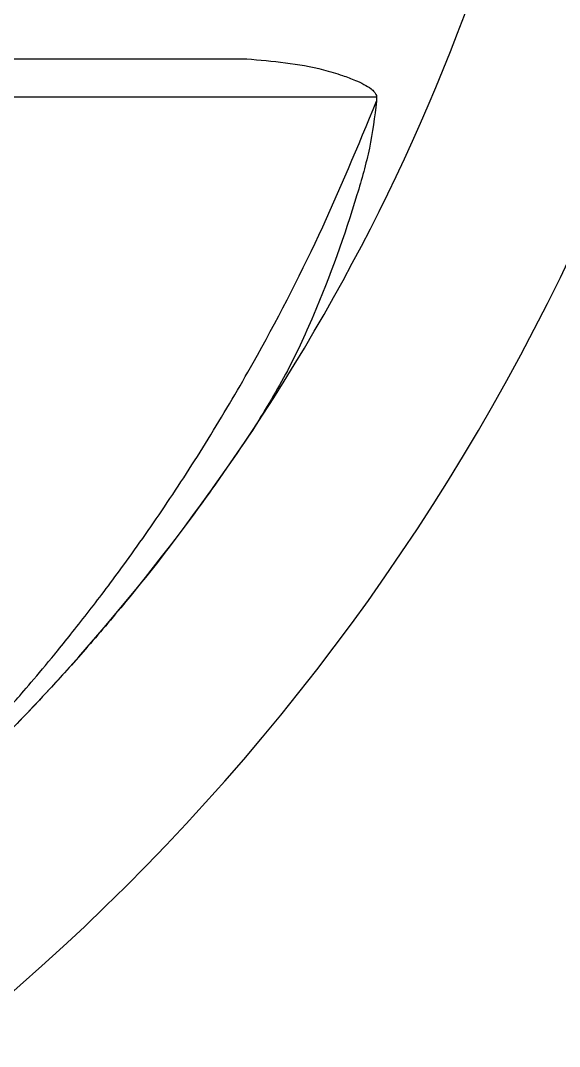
# Model space of a CAD drawing. Header units: millimetres. Extents: x 2 to 1187, y 2 to 839.
# Drawn here: x 198.48 to 205.5, y 432.75 to 446.13 of the extents above; entities that cross this region are included whole.
import ezdxf

# ---------------------------------------------------------------- set-up
doc = ezdxf.new("R2010")
doc.units = ezdxf.units.MM

msp = doc.modelspace()

# ---------------------------------------------------------------- linework, layer by layer
at = {"color": 7, "linetype": 'Continuous', "lineweight": 25}
for p, q in [((197.7973, 445.6266), (201.4255, 445.6266)), ((203.1178, 445.1266), (198.2973, 445.1266)), ((203.1178, 445.1266), (203.1178, 445.0744))]:
    msp.add_line(p, q, dxfattribs=at)
at = {"color": 7, "linetype": 'Continuous', "lineweight": 18}
msp.add_circle((179.0979, 455.6266), 42.7508, dxfattribs=at)
at = {"color": 7, "linetype": 'Continuous', "lineweight": 25}
for radius, start, end in [(56.25, 154.83497, 352.33774), (29.375, 297.91007, 345.2075), (26.875, 326.4672, 343.79531), (26.875, 314.92646, 326.4672)]:
    msp.add_arc((179.0979, 455.6266), radius, start, end, dxfattribs=at)
for points, knots in [([(201.4255, 445.6266), (201.7627, 445.5978), (202.187, 445.5616), (202.65, 445.4202), (202.8257, 445.3551), (202.95, 445.2977), (203.0337, 445.2481), (203.0862, 445.2015), (203.1106, 445.1655), (203.1175, 445.1405), (203.1177, 445.1286), (203.1178, 445.1266)], [0, 0, 0, 0, 0.5560598, 0.6997406, 0.7980572, 0.8652801, 0.9257626, 0.9580945, 0.9803316, 0.9966571, 1, 1, 1, 1]), ([(198.2973, 437.1297), (198.3186, 437.1536), (198.3577, 437.1974), (198.6046, 437.4809), (198.8231, 437.7411), (199.0769, 438.0515), (199.3659, 438.4142), (199.852, 439.059), (200.3909, 439.8304), (200.9616, 440.7172), (201.6398, 441.8715), (202.3901, 443.3162), (202.8751, 444.4881), (203.1178, 445.0744)], [0, 0, 0, 0, 0.0876957, 0.1608911, 0.2341963, 0.24137, 0.3193834, 0.3975038, 0.4916905, 0.5863629, 0.680847, 0.8403399, 1, 1, 1, 1]), ([(203.1178, 445.0744), (203.0914, 444.8697), (203.038, 444.4557), (202.7702, 443.518), (202.4174, 442.5274), (201.9456, 441.5057), (201.6485, 441.0221), (201.5001, 440.7804)], [0, 0, 0, 0, 0.1338274, 0.2706493, 0.6318115, 0.8159831, 1, 1, 1, 1]), ([(201.5001, 440.7804), (201.2262, 440.3817), (200.6788, 439.5849), (199.9332, 438.6408), (199.3166, 437.9162), (198.8703, 437.4213), (198.5164, 437.0457), (198.3627, 436.8882), (198.2859, 436.8094)], [0, 0, 0, 0, 0.2261489, 0.4518807, 0.6040546, 0.7560461, 0.8780696, 1, 1, 1, 1])]:
    msp.add_open_spline(points, degree=3, knots=knots, dxfattribs=at)

doc.saveas('drawing.dxf')
